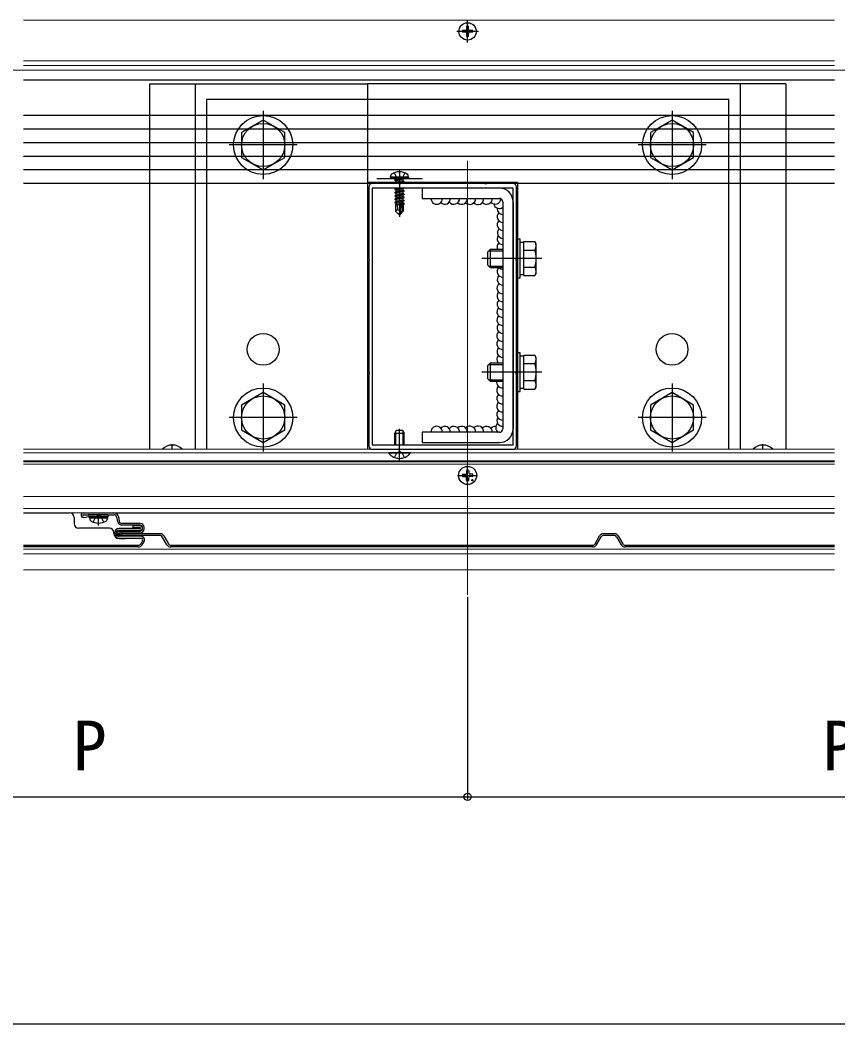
# Model space of a CAD drawing. Units: millimetres, scale not verified. Extents: x -1312 to 1312, y -1957 to 1945.
# Drawn here: x 49.5 to 409.5, y -219.3 to 222.7 of the extents above; entities that cross this region are included whole.
import ezdxf
from ezdxf.enums import TextEntityAlignment as Align

# ---------------------------------------------------------------- set-up
doc = ezdxf.new("R2010")
doc.units = ezdxf.units.MM
doc.header["$LTSCALE"] = 10
for name, color, linetype in [('0-3_YKK_11', 7, 'Continuous'), ('0-5_YKK_13', 4, 'Continuous'), ('0-6_YKK_D', 6, 'Continuous')]:
    doc.layers.add(name, color=color, linetype=linetype)
doc.layers.add('0-4_YKK_12', color=2, linetype='Continuous', lineweight=18)
doc.styles.add('ＭＳ ゴシック', font='')
doc.styles.get('ＭＳ ゴシック').set_extended_font_data('MS Gothic')

msp = doc.modelspace()

# ---------------------------------------------------------------- linework, layer by layer
at = {"layer": '0-3_YKK_11'}
for points in [[(266.5, 150.7), (254.96, 150.7), (254.77, 150.58), (254.23, 150.58), (254.04, 150.7), (216.96, 150.7), (216.77, 150.58), (216.23, 150.58), (216.04, 150.7), (204.5, 150.7)], [(203, 149.2), (203, 117.65), (203.12, 117.47), (203.12, 116.92), (203, 116.74)], [(268, 35.2), (268, 66.74), (267.88, 66.92), (267.88, 67.47), (268, 67.65), (268, 116.74), (267.88, 116.92), (267.88, 117.47), (268, 117.65), (268, 149.2)], [(203, 116.74), (203, 67.65), (203.12, 67.47), (203.12, 66.92), (203, 66.74), (203, 35.2)], [(204.5, 33.7), (216.04, 33.7), (216.23, 33.82), (216.77, 33.82), (216.96, 33.7), (254.04, 33.7), (254.23, 33.82), (254.77, 33.82), (254.96, 33.7), (266.5, 33.7)]]:
    msp.add_lwpolyline(points, dxfattribs=at)
msp.add_lwpolyline([(204.5, 148.7), (204.5, 35.7), (266.5, 35.7), (266.5, 148.7)], close=True, dxfattribs=at)
for centre, start, end in [((204.5, 149.2), 90, 180), ((266.5, 149.2), 0, 90), ((204.5, 35.2), 180, 270), ((266.5, 35.2), 270, 360)]:
    msp.add_arc(centre, 1.5, start, end, dxfattribs=at)
at = {"layer": '0-4_YKK_12'}
for p, q in [((408, 222.7), (51, 222.7)), ((408, 204.7), (51, 204.7)), ((-773.5, 200.7), (988.91, 200.7)), ((408, 202.75), (51, 202.75)), ((408, 196.2), (51, 196.2)), ((246.5, 160.7), (246.5, -30.3)), ((408, 33.7), (51, 33.7)), ((408, 32.2), (51, 32.2)), ((408, 28.7), (51, 28.7)), ((408, 28.2), (51, 28.2)), ((408, 27.2), (51, 27.2)), ((408, 12.9), (51, 12.9)), ((408, 7.7), (51, 7.7)), ((408, 5.7), (51, 5.7)), ((408, -10.3), (51, -10.3)), ((408, -12.3), (51, -12.3)), ((408, -19.3), (51, -19.3))]:
    msp.add_line(p, q, dxfattribs=at)
at = {"layer": '0-5_YKK_13'}
for p, q in [((246.5, 212.9), (246.5, 222.5)), ((251.3, 217.7), (241.7, 217.7)), ((245.65, 218.05), (244.25, 218.05)), ((244.25, 217.35), (244.25, 218.05)), ((245.65, 217.35), (244.25, 217.35)), ((246.15, 218.55), (246.15, 219.95)), ((246.85, 219.95), (246.15, 219.95)), ((246.15, 215.45), (246.15, 216.85)), ((246.85, 218.55), (246.85, 219.95)), ((246.85, 215.45), (246.85, 216.85)), ((248.75, 218.05), (247.35, 218.05)), ((248.75, 217.35), (247.35, 217.35)), ((248.75, 217.35), (248.75, 218.05)), ((246.85, 215.45), (246.15, 215.45)), ((408, 196.2), (51, 196.2)), ((106.5, 194.7), (202.5, 194.7)), ((202.5, 194.7), (202.5, 150.7)), ((386.5, 194.7), (202.5, 194.7)), ((131.5, 187.7), (131.5, 33.7)), ((156.5, 182.7), (156.5, 152.7)), ((336.5, 182.7), (336.5, 152.7)), ((408, 180.7), (51, 180.7)), ((408, 180.7), (51, 180.7)), ((408, 174.7), (51, 174.7)), ((408, 168.7), (51, 168.7)), ((171.5, 167.7), (141.5, 167.7)), ((351.5, 167.7), (321.5, 167.7)), ((408, 162.7), (51, 162.7)), ((408, 156.7), (51, 156.7)), ((216.5, 156.9), (216.5, 136)), ((408, 150.7), (51, 150.7)), ((268.5, 151.2), (202.5, 151.2)), ((202.5, 150.7), (202.5, 33.7)), ((206.5, 153), (226.5, 153)), ((212.5, 153.5), (212.64, 154.3)), ((220.5, 153.5), (212.5, 153.5)), ((212.5, 153.5), (212.59, 153)), ((220.41, 153), (212.59, 153)), ((214.4, 152.35), (218, 152.95)), ((218, 152.85), (214.4, 152.25)), ((214.4, 152.35), (214.95, 152.66)), ((214.4, 152.35), (214.4, 152.25)), ((214.4, 152.35), (214.4, 152.25)), ((214.4, 152.25), (214.95, 151.93)), ((214.4, 150.95), (218.6, 151.65)), ((218.6, 151.55), (214.4, 150.85)), ((214.4, 150.95), (214.95, 151.26)), ((214.4, 150.95), (214.4, 150.85)), ((214.4, 150.85), (214.66, 150.7)), ((218, 152.95), (214.95, 152.66)), ((214.95, 151.93), (218, 152.85)), ((214.95, 152.8), (214.95, 152.66)), ((218.05, 151.96), (214.95, 151.26)), ((214.95, 151.93), (214.95, 151.26)), ((218.05, 151.23), (215.69, 150.7)), ((218, 152.95), (218, 152.85)), ((218.05, 152.8), (218.05, 151.96)), ((218.6, 151.65), (218.05, 151.96)), ((218.6, 151.55), (218.05, 151.23)), ((218.05, 151.23), (218.05, 150.7)), ((218.6, 151.65), (218.6, 151.55)), ((220.5, 153.5), (220.36, 154.3)), ((220.5, 153.5), (220.41, 153)), ((268.5, 151.2), (268.5, 33.7)), ((218.3, 148.7), (214.4, 148.05)), ((214.4, 148.15), (217.7, 148.7)), ((214.4, 148.15), (214.95, 148.46)), ((214.4, 148.15), (214.4, 148.05)), ((214.4, 148.05), (214.95, 147.73)), ((214.4, 146.75), (218.6, 147.45)), ((218.6, 147.35), (214.4, 146.65)), ((214.4, 146.75), (214.95, 147.06)), ((214.4, 146.75), (214.4, 146.65)), ((214.4, 146.65), (214.95, 146.33)), ((214.4, 145.35), (218.6, 146.05)), ((218.6, 145.95), (214.4, 145.25)), ((215.98, 148.7), (214.95, 148.46)), ((214.95, 148.7), (214.95, 148.46)), ((218.05, 147.76), (214.95, 147.06)), ((214.95, 147.73), (214.95, 147.06)), ((218.05, 146.36), (214.95, 145.66)), ((214.95, 146.33), (214.95, 145.66)), ((218.05, 148.43), (218.05, 147.76)), ((218.6, 147.45), (218.05, 147.76)), ((218.05, 147.03), (218.05, 146.36)), ((218.6, 146.05), (218.05, 146.36)), ((218.6, 147.45), (218.6, 147.35)), ((218.6, 146.05), (218.6, 145.95)), ((226.5, 148.7), (226.5, 144.2)), ((260.5, 148.7), (226.5, 148.7)), ((214.4, 145.35), (214.95, 145.66)), ((214.4, 145.35), (214.4, 145.25)), ((214.4, 145.25), (214.95, 144.93)), ((214.4, 143.95), (218.6, 144.65)), ((218.6, 144.55), (214.4, 143.85)), ((214.4, 143.95), (214.95, 144.26)), ((214.4, 143.95), (214.4, 143.85)), ((214.4, 143.85), (214.95, 143.53)), ((214.4, 142.55), (217.43, 143.05)), ((217.4, 142.95), (214.4, 142.45)), ((214.4, 142.55), (214.95, 142.86)), ((214.4, 142.55), (214.4, 142.45)), ((214.4, 142.45), (214.95, 142.13)), ((214.8, 141.4), (214.95, 141.46)), ((218.05, 144.96), (214.95, 144.26)), ((214.95, 144.93), (214.95, 144.26)), ((218.05, 143.56), (214.95, 142.86)), ((214.95, 143.53), (214.95, 142.86)), ((217.34, 142.67), (214.95, 142.13)), ((214.95, 142.13), (214.95, 141.46)), ((217.2, 141.97), (214.95, 141.46)), ((217.13, 141.68), (215.42, 141.4)), ((217.41, 143), (216.5, 138.62)), ((217.83, 143.12), (216.65, 137.42)), ((217.83, 143.12), (218.6, 143.25)), ((218.6, 143.15), (217.89, 143.03)), ((217.9, 142.95), (217.9, 138.67)), ((218.05, 142.16), (217.9, 142.13)), ((218.5, 141.9), (217.9, 141.81)), ((218.5, 141.69), (217.9, 141.57)), ((218.05, 145.63), (218.05, 144.96)), ((218.6, 144.65), (218.05, 144.96)), ((218.05, 144.23), (218.05, 143.56)), ((218.6, 143.25), (218.05, 143.56)), ((218.05, 142.83), (218.05, 142.16)), ((218.5, 141.9), (218.05, 142.16)), ((218.5, 141.69), (218.2, 141.52)), ((218.2, 141.52), (218.2, 138.55)), ((218.5, 141.9), (218.5, 141.69)), ((218.6, 144.65), (218.6, 144.55)), ((218.6, 143.25), (218.6, 143.15)), ((226.5, 144.2), (260.5, 144.2)), ((262, 142.7), (262, 42.7)), ((266.5, 142.7), (266.5, 42.7)), ((214.8, 141.4), (214.8, 138.55)), ((217.08, 141.4), (214.8, 141.4)), ((215.76, 139.35), (214.8, 138.55)), ((216.35, 137), (214.8, 138.55)), ((216.5, 138.62), (216.35, 137)), ((216.5, 138.62), (216.5, 137)), ((217.9, 138.67), (216.65, 137.42)), ((216.65, 137), (218.2, 138.55)), ((216.65, 137.42), (216.65, 137)), ((217.08, 141.41), (217, 141.4)), ((218.2, 141.4), (217.9, 141.4)), ((218.2, 138.55), (217.9, 138.67)), ((216.35, 137), (216.65, 137)), ((271.2, 124.75), (269.6, 124.75)), ((271.2, 125.2), (276.12, 125.2)), ((271.2, 110.19), (271.2, 125.2)), ((276.7, 124.2), (276.12, 125.2)), ((276.7, 111.2), (276.7, 124.2)), ((255.2, 120.5), (256.4, 121.7)), ((255.2, 120.5), (255.2, 114.9)), ((255.75, 121.05), (262, 121.05)), ((262, 121.7), (256.4, 121.7)), ((256.4, 121.7), (256.4, 113.7)), ((271.2, 113.7), (271.2, 121.7)), ((271.2, 121.45), (276.12, 121.45)), ((279.2, 117.7), (252.7, 117.7)), ((255.2, 114.9), (256.4, 113.7)), ((255.75, 114.35), (262, 114.35)), ((256.4, 113.7), (262, 113.7)), ((269.6, 110.65), (271.2, 110.65)), ((271.2, 113.95), (276.12, 113.95)), ((276.7, 111.2), (276.12, 110.19)), ((271.2, 110.19), (276.12, 110.19)), ((271.2, 75.2), (276.12, 75.2)), ((271.2, 60.19), (271.2, 75.2)), ((276.7, 74.2), (276.12, 75.2)), ((255.2, 70.5), (256.4, 71.7)), ((255.75, 71.05), (262, 71.05)), ((262, 71.7), (256.4, 71.7)), ((256.4, 71.7), (256.4, 63.7)), ((271.2, 74.75), (269.6, 74.75)), ((271.2, 63.7), (271.2, 71.7)), ((271.2, 71.45), (276.12, 71.45)), ((276.7, 61.2), (276.7, 74.2)), ((279.2, 67.7), (252.7, 67.7)), ((255.2, 70.5), (255.2, 64.9)), ((156.5, 62.7), (156.5, 32.7)), ((255.2, 64.9), (256.4, 63.7)), ((255.75, 64.35), (262, 64.35)), ((256.4, 63.7), (262, 63.7)), ((271.2, 63.95), (276.12, 63.95)), ((336.5, 62.7), (336.5, 32.7)), ((269.6, 60.65), (271.2, 60.65)), ((271.2, 60.19), (276.12, 60.19)), ((276.7, 61.2), (276.12, 60.19)), ((171.5, 47.7), (141.5, 47.7)), ((351.5, 47.7), (321.5, 47.7)), ((214.5, 40.8), (215.2, 42.2)), ((214.5, 35.7), (214.5, 40.8)), ((214.5, 40.8), (218.5, 40.8)), ((214.88, 35.7), (214.88, 41.56)), ((215.2, 42.2), (217.8, 42.2)), ((216.5, 28.7), (216.5, 42.75)), ((217.8, 42.2), (218.5, 40.8)), ((218.12, 35.7), (218.12, 41.56)), ((218.5, 35.7), (218.5, 40.8)), ((226.5, 41.2), (226.5, 36.7)), ((260.5, 41.2), (226.5, 41.2)), ((116.5, 33.7), (116.5, 36)), ((226.5, 36.7), (260.5, 36.7)), ((376.5, 33.7), (376.5, 36)), ((221.25, 32.2), (211.75, 32.2)), ((211.75, 31.97), (211.75, 32.2)), ((221.25, 31.97), (211.75, 31.97)), ((214.35, 30.09), (215.36, 32.11)), ((215.36, 32.11), (216.5, 32.71)), ((217.65, 32.11), (216.5, 32.71)), ((218.65, 30.09), (217.65, 32.11)), ((221.25, 31.97), (221.25, 32.2)), ((246.5, 17.8), (246.5, 26.6)), ((242.1, 22.2), (250.9, 22.2)), ((244.26, 22.7), (245.36, 22.72)), ((245.36, 22.72), (245.88, 22.82)), ((245.98, 23.33), (245.88, 22.82)), ((246, 24.44), (245.98, 23.33)), ((247, 24.44), (247.02, 23.33)), ((247.02, 23.33), (247.12, 22.82)), ((247.64, 22.72), (247.12, 22.82)), ((248.74, 22.7), (247.64, 22.72)), ((244.26, 21.7), (245.36, 21.68)), ((245.36, 21.68), (245.88, 21.58)), ((245.98, 21.06), (245.88, 21.58)), ((246, 19.95), (245.98, 21.06)), ((247, 19.95), (247.02, 21.06)), ((247.02, 21.06), (247.12, 21.58)), ((247.64, 21.68), (247.12, 21.58)), ((248.74, 21.7), (247.64, 21.68)), ((51, 5.7), (71.32, 5.7)), ((77.32, 5.7), (90.82, 5.7)), ((77.32, 4.9), (90.82, 4.9)), ((79.54, 4.89), (77.35, 4.5)), ((80.32, 4.9), (79.68, 4.9)), ((88.32, 4.9), (80.01, 4.9)), ((88.32, 4.9), (88.32, 4.1)), ((90.82, 5.7), (408, 5.7)), ((73.32, 3.7), (73.32, 1)), ((77.49, 3.71), (79.61, 4.09)), ((79.75, 4.1), (88.32, 4.1)), ((80.03, 3.6), (80.12, 4.1)), ((80.03, 3.6), (80.17, 2.8)), ((80.03, 3.6), (88.03, 3.6)), ((80.12, 4.1), (87.94, 4.1)), ((84.03, 0.2), (84.03, 4.1)), ((88.03, 3.6), (87.89, 2.8)), ((88.03, 3.6), (87.94, 4.1)), ((92, 3.91), (92.36, 1.94)), ((92.79, 4.06), (93.15, 2.08)), ((102.32, 1.1), (94.33, 1.1)), ((102.32, 0.3), (94.33, 0.3)), ((99.32, -0.8), (99.32, 0)), ((102.32, 0), (99.32, 0)), ((88.82, -1), (75.32, -1)), ((90.82, -3.3), (90.82, -3)), ((102.32, -1.2), (93.12, -1.2)), ((102.32, -2), (93.12, -2)), ((94.32, -2.3), (102.32, -2.3)), ((94.32, -3.1), (102.32, -3.1)), ((111.24, -3.5), (94.32, -3.5)), ((111.24, -4.3), (94.32, -4.3)), ((102.32, -0.8), (99.32, -0.8)), ((103.32, -1.3), (103.32, -0.7)), ((104.12, -1.3), (104.12, -0.7)), ((112.79, -4.4), (114.82, -7.9)), ((302.58, -7.9), (304.61, -4.4)), ((311.24, -3.5), (306.16, -3.5)), ((311.24, -4.3), (306.16, -4.3)), ((312.79, -4.4), (314.82, -7.9)), ((51, -8.5), (101.55, -8.5)), ((102.82, -4.6), (93.12, -4.6)), ((93.12, -5.4), (102.82, -5.4)), ((93.12, -5.6), (95.82, -5.6)), ((103.42, -6.45), (102.58, -7.9)), ((103.28, -8.3), (104.11, -6.85)), ((114.12, -8.3), (112.1, -4.8)), ((115.85, -8.5), (301.55, -8.5)), ((303.28, -8.3), (305.3, -4.8)), ((312.1, -4.8), (314.12, -8.3)), ((315.85, -8.5), (408, -8.5)), ((101.55, -9.3), (51, -9.3)), ((301.55, -9.3), (115.85, -9.3)), ((408, -9.3), (315.85, -9.3))]:
    msp.add_line(p, q, dxfattribs=at)
for points in [[(106.5, 194.7), (106.5, 150.7), (106.5, 33.7)], [(126.5, 194.7), (126.5, 150.7), (126.5, 33.7)], [(366.5, 194.7), (366.5, 150.7), (366.5, 33.7)], [(386.5, 194.7), (386.5, 150.7), (386.5, 33.7)], [(361.5, 33.7), (361.5, 187.7), (131.5, 187.7)], [(214.2, 155.48), (215.35, 153.16), (216.5, 152.55)], [(218.8, 155.48), (217.64, 153.16), (216.5, 152.55)], [(218.51, 148.7), (218.05, 148.43), (214.95, 147.73)], [(218.6, 147.35), (218.05, 147.03), (214.95, 146.33)], [(218.6, 145.95), (218.05, 145.63), (214.95, 144.93)], [(218.6, 144.55), (218.05, 144.23), (214.95, 143.53)], [(218.6, 143.15), (218.05, 142.83), (217.9, 142.8)], [(216.5, 138.62), (215.76, 139.35), (215.6, 141.4)], [(81.73, 1.62), (82.89, 3.94), (84.03, 4.54)], [(86.33, 1.62), (85.18, 3.94), (84.03, 4.54)]]:
    msp.add_lwpolyline(points, dxfattribs=at)
for points in [[(156.5, 178.67), (147, 173.18), (147, 162.21), (156.5, 156.73), (166, 162.21), (166, 173.18)], [(336.5, 178.67), (327, 173.18), (327, 162.21), (336.5, 156.73), (346, 162.21), (346, 173.18)], [(268, 126.2), (268, 109.2), (269.6, 109.2), (269.6, 126.2)], [(268, 76.2), (268, 59.2), (269.6, 59.2), (269.6, 76.2)], [(156.5, 58.67), (147, 53.18), (147, 42.21), (156.5, 36.73), (166, 42.21), (166, 53.18)], [(336.5, 58.67), (327, 53.18), (327, 42.21), (336.5, 36.73), (346, 42.21), (346, 53.18)]]:
    msp.add_lwpolyline(points, close=True, dxfattribs=at)
for centre, radius in [((246.5, 217.7), 3.8), ((156.5, 167.7), 13), ((156.5, 167.7), 9.5), ((336.5, 167.7), 13), ((336.5, 167.7), 9.5), ((156.5, 77.7), 7), ((336.5, 77.7), 7), ((156.5, 47.7), 13), ((336.5, 47.7), 13), ((156.5, 47.7), 9.5), ((336.5, 47.7), 9.5), ((246.5, 22.2), 4), ((248.62, 20.08), 0.3), ((93.12, -3.3), 1.3), ((92.44, -2.79), 0.1), ((92.44, -3.99), 0.1), ((92.54, -3.5), 0.1), ((92.97, -2.37), 0.1), ((93.1, -3.89), 0.1), ((93.32, -3.29), 0.1), ((93.73, -4.09), 0.1), ((93.83, -2.59), 0.1), ((94.23, -3.3), 0.1)]:
    msp.add_circle(centre, radius, dxfattribs=at)
for centre, radius, start, end in [((245.65, 218.55), 0.5, 270, 0), ((245.65, 216.85), 0.5, 0, 90), ((247.35, 218.55), 0.5, 180, 270), ((247.35, 216.85), 0.5, 90, 180), ((213.53, 154.14), 0.9, 122.0559, 170), ((216.5, 149.4), 6.5, 57.9441, 122.0559), ((219.47, 154.14), 0.9, 10, 57.9441), ((214.75, 152.8), 0.2, 0, 90), ((218.25, 152.8), 0.2, 90, 180), ((260.5, 142.7), 6, 0, 90), ((217.65, 142.95), 0.248, 0, 167.191), ((232.91, 144.09), 2.5, 177.5791, 2.4209), ((236.45, 144.09), 2.5, 224.9296, 2.4209), ((240.45, 144.09), 2.5, 216.9764, 2.4209), ((243.92, 144.09), 2.5, 225.9089, 2.4209), ((247.47, 144.03), 2.5, 223.8207, 3.8997), ((251.08, 143.96), 2.5, 222.783, 5.3811), ((254.88, 144.16), 2.5, 223.3399, 0.9436), ((258.69, 144.16), 2.5, 220.327, 357.142), ((260.44, 142.24), 2.5, 191.1921, 308.7142), ((260.5, 142.7), 1.5, 0, 90), ((262.02, 139.64), 2.5, 173.6774, 269.6156), ((262.02, 136.13), 2.5, 135.3801, 269.6156), ((262.02, 132.61), 2.5, 135.3779, 269.6156), ((262.12, 129.08), 2.5, 136.5519, 267.3522), ((261.99, 126.38), 2.5, 144.663, 270.2694), ((261.99, 122.87), 2.5, 135.3779, 207.9813), ((273.38, 123.33), 3.32, 325.6157, 34.3843), ((264.28, 117.7), 12.42, 342.4121, 17.5879), ((261.96, 111.99), 2.5, 135.3779, 270.9233), ((261.96, 115.5), 2.5, 226.1086, 270.9233), ((273.38, 112.07), 3.32, 325.6157, 34.3843), ((261.93, 104.65), 2.5, 128.5381, 271.5772), ((262.06, 108.45), 2.5, 136.5519, 268.6606), ((261.93, 101.14), 2.5, 135.3779, 271.5772), ((262.03, 97.6), 2.5, 136.5519, 269.3145), ((261.9, 94.24), 2.5, 135.6207, 272.2314), ((261.9, 90.73), 2.5, 135.3779, 272.2314), ((262, 87.19), 2.5, 136.5519, 269.9684), ((261.86, 83.68), 2.5, 133.1346, 273.1414), ((261.86, 80.17), 2.5, 135.3779, 273.1414), ((261.96, 76.64), 2.5, 136.5519, 270.8774), ((273.38, 73.33), 3.32, 325.6157, 34.3843), ((261.82, 73.33), 2.5, 136.2449, 220.8918), ((264.28, 67.7), 12.42, 342.4121, 17.5879), ((261.78, 63.21), 2.5, 168.6358, 274.964), ((273.38, 62.07), 3.32, 325.6157, 34.3843), ((261.78, 59.69), 2.5, 135.3779, 274.964), ((261.88, 56.16), 2.5, 136.5519, 272.6963), ((261.78, 52.64), 2.5, 135.3779, 274.964), ((261.88, 49.1), 2.5, 136.5519, 272.6963), ((261.36, 43.3), 2.5, 131.9903, 237.1599), ((261.88, 46.36), 2.5, 146.7575, 272.6963), ((232.85, 41.37), 2.5, 356.1003, 183.8997), ((236.45, 41.3), 2.5, 357.5791, 135.0232), ((240.45, 41.3), 2.5, 357.5791, 143.0236), ((243.92, 41.3), 2.5, 357.5791, 134.0911), ((247.47, 41.37), 2.5, 356.1003, 136.1793), ((251.08, 41.43), 2.5, 354.6189, 137.217), ((254.88, 41.24), 2.5, 359.0564, 136.6601), ((258.69, 41.24), 2.5, 85.1307, 136.6601), ((260.5, 42.7), 1.5, 270, 0), ((260.5, 42.7), 6, 270, 0), ((116.5, 29.7), 5.9, 42.6849, 137.3151), ((376.5, 29.7), 5.9, 42.6849, 137.3151), ((216.5, 35.8), 6.1, 218.8594, 321.1406), ((246.5, 22.2), 2.3, 167.4441, 192.5559), ((246.5, 22.2), 2.3, 77.4441, 102.5559), ((246.5, 22.2), 2.3, 347.4441, 12.5559), ((246.5, 22.2), 2.3, 257.4441, 282.5559), ((71.32, 3.7), 2, 0, 90), ((77.32, 4.7), 1, 90, 280), ((77.32, 4.7), 0.2, 90, 280), ((79.68, 4.1), 0.8, 90, 100), ((90.82, 3.7), 2, 10.386, 90), ((90.82, 3.7), 1.2, 10.386, 90), ((75.32, 1), 2, 180, 270), ((79.75, 3.3), 0.8, 90, 100), ((81.06, 2.95), 0.9, 190, 237.9441), ((84.03, 7.7), 6.5, 237.9441, 302.0559), ((87.01, 2.95), 0.9, 302.0559, 350), ((94.33, 2.3), 2, 190.386, 270), ((94.33, 2.3), 1.2, 190.386, 270), ((102.32, -0.7), 1.8, 0, 90), ((102.32, -0.7), 1, 0, 90), ((102.32, -1), 1, 0, 90), ((88.82, -3), 2, 0, 90), ((93.12, -3.3), 2.3, 180, 270), ((93.12, -3.3), 2.1, 90, 180), ((93.12, -3.3), 2.1, 180, 270), ((93.12, -3.3), 1.3, 90, 180), ((93.12, -3.3), 1.3, 180, 270), ((94.32, -3.3), 1, 90, 180), ((94.32, -3.3), 1, 180, 270), ((94.32, -3.3), 0.2, 90, 180), ((94.32, -3.3), 0.2, 180, 270), ((102.32, -1), 0.2, 360, 90), ((102.32, -1), 0.2, 270, 0), ((102.32, -1), 1, 270, 0), ((102.32, -1.3), 1, 270, 0), ((102.32, -1.3), 1.8, 270, 0), ((111.24, -5.3), 1.8, 30, 90), ((111.24, -5.3), 1, 30, 90), ((306.16, -5.3), 1.8, 90, 150), ((306.16, -5.3), 1, 90, 150), ((311.24, -5.3), 1.8, 30, 90), ((311.24, -5.3), 1, 30, 90), ((101.55, -7.3), 1.2, 270, 330), ((101.55, -7.3), 2, 270, 330), ((102.82, -6.1), 1.5, 330, 90), ((102.82, -6.1), 0.7, 330, 90), ((115.85, -7.3), 2, 210, 270), ((115.85, -7.3), 1.2, 210, 270), ((301.55, -7.3), 1.2, 270, 330), ((301.55, -7.3), 2, 270, 330), ((315.85, -7.3), 2, 210, 270), ((315.85, -7.3), 1.2, 210, 270)]:
    msp.add_arc(centre, radius, start, end, dxfattribs=at)
at = {"layer": '0-6_YKK_D'}
for p, q in [((246.5, -31.3), (246.5, -120.3)), ((246.5, -31.3), (246.5, -120.3)), ((-73.5, -119.3), (246.5, -119.3)), ((246.5, -119.3), (586.5, -119.3)), ((-865, -219.3), (586.5, -219.3))]:
    msp.add_line(p, q, dxfattribs=at)
msp.add_circle((246.5, -119.3), 1.59, dxfattribs=at)
msp.add_circle((246.5, -119.3), 1.59, dxfattribs=at)

# ---------------------------------------------------------------- texts
at = {"layer": '0-6_YKK_D', "style": 'ＭＳ ゴシック'}
for p in [(72.69, -114.3), (402.69, -114.3)]:
    msp.add_text('P', height=21.99, dxfattribs=at).set_placement(p, align=Align.BOTTOM_LEFT)

doc.saveas('drawing.dxf')
